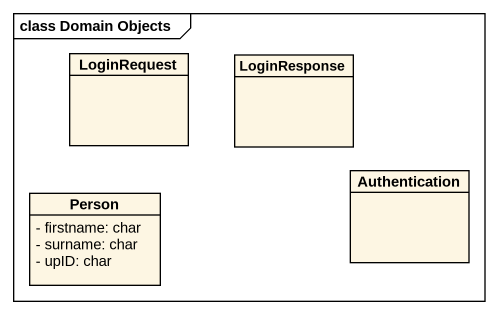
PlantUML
@startuml
mainframe class Domain Objects
hide circle
hide empty members
skinparam classAttributeIconSize 0
class LoginRequest
class LoginResponse
class "Person" as Person_ {
  - firstname: char
  - surname: char
  - upID: char
}
class Authentication
@enduml
